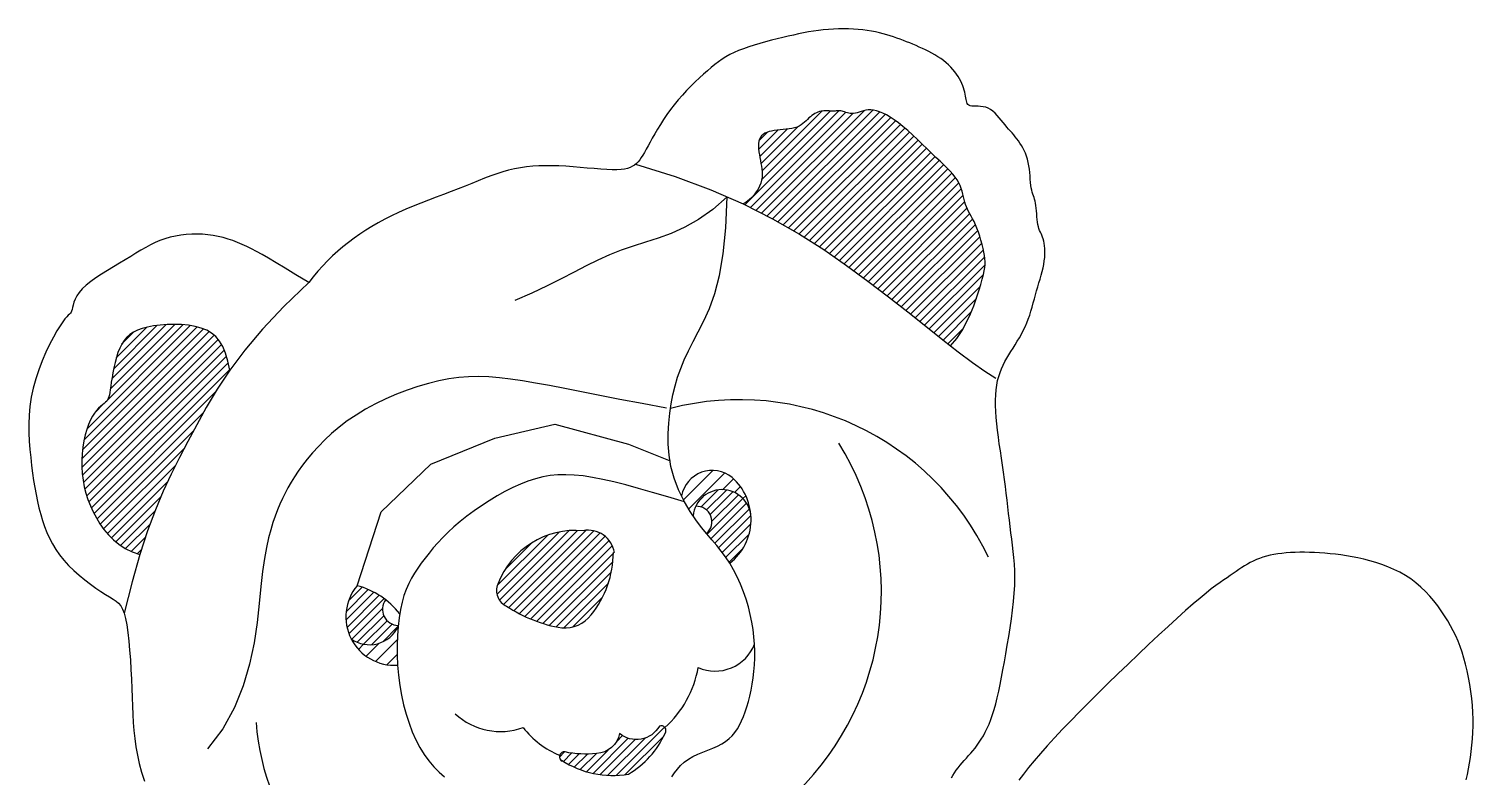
# Model space of a CAD drawing. Header units: inches. Extents: x 4.1 to 46.6, y 13.1 to 37.9.
# Drawn here: x 14.4705 to 14.7816, y 14.6375 to 14.7986 of the extents above; entities that cross this region are included whole.
import ezdxf

# ---------------------------------------------------------------- set-up
doc = ezdxf.new("R2010")
doc.units = ezdxf.units.IN
doc.header["$MEASUREMENT"] = 0
doc.layers.add('02', color=2, linetype='Continuous')
doc.layers.add('8', color=8, linetype='Continuous')
pattern_1 = [(44.99999999999999, (14.24861825843576, 14.34678654539042), (-0.0008983791654975086, 0.000898379165497509), [])]
pattern_2 = [(44.99999999999999, (14.24861825843576, 14.34678654539042), (-0.001572163539620641, 0.001572163539620641), [])]

msp = doc.modelspace()

# ---------------------------------------------------------------- hatches: boundary and pattern name
at = {"layer": '8'}
h = msp.add_hatch(dxfattribs=at)
h.set_pattern_fill('ANSI31', color=256, scale=0.010164, style=0)
h.set_pattern_definition(pattern_1)
h.paths.add_polyline_path([(14.64175823544386, 14.75097722301601), (14.64665857916, 14.74757985743512), (14.65126658956754, 14.74418358946153), (14.65565335219028, 14.74082796492897), (14.65981495477493, 14.7375679809384), (14.66372873638059, 14.73446249733846), (14.66737203560072, 14.73157037403601), (14.66904711354758, 14.73026042247242), (14.67036796341884, 14.7318588621902), (14.67151608182351, 14.73357022616714), (14.67250531706262, 14.73534593185926), (14.67334951697151, 14.73713739667895), (14.6740625296184, 14.73889603808223), (14.67465820353712, 14.74057327349604), (14.67515038656305, 14.74212052037641), (14.67555292676437, 14.74348919616481), (14.67587801911171, 14.74464539454951), (14.67613124525408, 14.74561391413321), (14.67631653374295, 14.74643422982357), (14.67643781266409, 14.74714581647007), (14.67649901056896, 14.74778814895129), (14.67650405577618, 14.7484007021458), (14.67645687683719, 14.74902295093219), (14.6763614018378, 14.74969437017447), (14.67622175188038, 14.75044423899547), (14.6760428182711, 14.75126105350958), (14.67582968486707, 14.75212311408999), (14.67558743505973, 14.75300872105166), (14.67532115293901, 14.7538961747969), (14.67503592212918, 14.75476377565522), (14.67473682648736, 14.75558982399983), (14.67442894963781, 14.75635262018935), (14.67411737567048, 14.75703654355769), (14.67380718820962, 14.75765028933987), (14.67350347087952, 14.75820863178982), (14.67321130753729, 14.75872634513238), (14.67293578204001, 14.75921820357783), (14.67268197801198, 14.75969898138013), (14.67245497954312, 14.76018345274955), (14.6722598702577, 14.76068639192548), (14.67209857566516, 14.7612191873823), (14.67196038904834, 14.76177968451978), (14.6718314460409, 14.76236234301635), (14.67169788111235, 14.76296162252132), (14.67154582966353, 14.76357198269855), (14.67136142709526, 14.76418788319737), (14.67113080834272, 14.76480378369618), (14.67084010857391, 14.76541414382976), (14.67047785063508, 14.76601619343731), (14.6700421090168, 14.76661824303031), (14.66953334612074, 14.76723137326647), (14.66895202341723, 14.76786666483261), (14.66829860377359, 14.768535198401), (14.66757354889299, 14.76924805462935), (14.66677732117708, 14.77001631420447), (14.66591038256186, 14.77085105779864), (14.66497581432807, 14.7717575948964), (14.66398717303994, 14.77271815026055), (14.6629606343736, 14.77370917746615), (14.66191237423803, 14.77470713011738), (14.66085856807652, 14.77568846176021), (14.65981539156522, 14.77662962599883), (14.65879902038026, 14.77750707639374), (14.65782563043061, 14.77829726654912), (14.65690816174495, 14.77898142087091), (14.65604661502178, 14.77955984716121), (14.65523775438081, 14.78003762403845), (14.65447834533873, 14.78041983016468), (14.6537651522481, 14.78071154417288), (14.65309494039278, 14.78091784468146), (14.65246447435814, 14.78104381035249), (14.65187051919523, 14.78109451980439), (14.65131007069024, 14.7810768215177), (14.65078104943271, 14.78100464326147), (14.65028160628165, 14.78089368266686), (14.64980989302742, 14.78075963733594), (14.64936406076188, 14.78061820489987), (14.64894226080972, 14.78048508296073), (14.64854264496128, 14.78037596914968), (14.6481633640756, 14.78030656106879), (14.64780264677714, 14.78028817022735), (14.64745902949247, 14.7803145637636), (14.64713112571511, 14.78037512270842), (14.64681754893857, 14.78045922807818), (14.64651691288921, 14.7805562608892), (14.64622783059488, 14.78065560215785), (14.64594891601476, 14.78074663294413), (14.64567878264236, 14.78081873424984), (14.64541604373838, 14.78086398031613), (14.64515931279632, 14.78088521826888), (14.64490720354254, 14.78088798842967), (14.64465832947056, 14.78087783114919), (14.64441130407388, 14.78086028674901), (14.64416474061321, 14.78084089557982), (14.6439172530477, 14.78082519797775), (14.64366745440523, 14.78081873424984), (14.64341403571191, 14.78082527491373), (14.64315599533032, 14.78084151116949), (14.64289240892279, 14.78086236438415), (14.64262235238451, 14.78088275589565), (14.64234490114498, 14.78089760707102), (14.64205913086656, 14.78090183927728), (14.64176411744441, 14.78089037385238), (14.64145893654089, 14.78085813217789), (14.64114327988821, 14.78080080511157), (14.64081930419664, 14.78071716144499), (14.64048978271197, 14.78060673948952), (14.64015748821433, 14.78046907755655), (14.63982519371669, 14.78030371394292), (14.63949567223202, 14.78011018697456), (14.63917169677327, 14.77988803493375), (14.6388560401206, 14.77963679614644), (14.63854954977754, 14.77935770176285), (14.63824537004578, 14.77905875453601), (14.63793472018327, 14.77874965001414), (14.63760881898227, 14.77844008380365), (14.63725888523507, 14.77813975148186), (14.6368761381996, 14.77785834864065), (14.63645179666813, 14.77760557087189), (14.6359770792001, 14.77739111373834), (14.63544667143609, 14.77722159488352), (14.63486912315014, 14.77709132007024), (14.63425645049895, 14.77699151709843), (14.63362066987204, 14.77691341378253), (14.6329737974261, 14.77684823792245), (14.63232784908499, 14.77678721734722), (14.63169484147105, 14.77672157982764), (14.6310867902753, 14.77664255320727), (14.63051440268057, 14.77654198084659), (14.62998314764585, 14.77641416852297), (14.62949718445773, 14.77625403758887), (14.62906067240286, 14.77605650941135), (14.6286777712335, 14.77581650532833), (14.62835264023627, 14.77552894670683), (14.62808943916346, 14.7751887548848), (14.62789232706885, 14.77479085121471), (14.62776330699447, 14.77433261945137), (14.62769575421001, 14.77382129276979), (14.62768088820624, 14.77326656680546), (14.62770992754261, 14.77267813712118), (14.62777409101139, 14.77206569932335), (14.62786459787051, 14.7714389489893), (14.62797266691226, 14.77080758174001), (14.6280895169289, 14.77018129313823), (14.62820613597754, 14.76956747030366), (14.62831258731197, 14.76896426648185), (14.62839870368364, 14.76836752638795), (14.62845431737836, 14.76777309476623), (14.6284692606819, 14.7671768163755), (14.62843336611289, 14.76657453594547), (14.62833646618995, 14.7659620982204), (14.62816839343171, 14.76533534795911), (14.62792164277519, 14.76469308224208), (14.62759936139221, 14.76404590765472), (14.62720735864016, 14.76340738316233), (14.62675144410926, 14.762791067672), (14.62623742738973, 14.76221052014902), (14.62567111807178, 14.76167929951501), (14.62505832597847, 14.76121096473529), (14.62440486046719, 14.76081907473148), (14.63072121077451, 14.75763251471384), (14.63647572420771, 14.75434000311819)])
h = msp.add_hatch(dxfattribs=at)
h.set_pattern_fill('ANSI31', color=256, scale=0.010164, style=0)
h.set_pattern_definition(pattern_1)
h.paths.add_polyline_path([(14.48739073010395, 14.71848374580899), (14.48702193917009, 14.71809432663307), (14.48671731682728, 14.71782691953289), (14.48636192413281, 14.71753460575295), (14.48596664033133, 14.71719972423037), (14.48554234490032, 14.71680461384407), (14.48509991731729, 14.71633161348749), (14.48465023659404, 14.7157630620541), (14.48420418244089, 14.71508129846646), (14.48377263410251, 14.71426866161804), (14.48336601750228, 14.71331375479807), (14.4829929457442, 14.71223023895167), (14.48266157814535, 14.71103803943427), (14.48238007448847, 14.70975708157224), (14.48215659385781, 14.70840729070645), (14.48199929626892, 14.70700859220691), (14.4819163410389, 14.7055809113854), (14.4819158874848, 14.70414417361193), (14.48200450888137, 14.7027153229474), (14.48218243177283, 14.70129937849291), (14.48244829619537, 14.69989837806955), (14.48280074241805, 14.69851435946933), (14.48323841024424, 14.69714936051335), (14.48375993994298, 14.69580541905183), (14.48436397155049, 14.6944845728913), (14.48504914510298, 14.69318885983833), (14.4858162771375, 14.69192283365286), (14.48667488996173, 14.69070111183558), (14.48763668215136, 14.68954082779695), (14.48871335181641, 14.6884591149474), (14.48991659823108, 14.68747310674101), (14.49125811927254, 14.68659993657369), (14.49274961398217, 14.68585673788496), (14.49440278093564, 14.68526064408528), (14.49607735573548, 14.69037485840548), (14.4977618519147, 14.69487738803312), (14.4994653307763, 14.69891263830235), (14.50119685339044, 14.7026250145764), (14.50296548082727, 14.70615892218942), (14.50478027415696, 14.70965876647555), (14.50666741984199, 14.71324972408641), (14.50872160637985, 14.71698005682723), (14.51105464766036, 14.72087879777704), (14.5137783573405, 14.72497498007309), (14.51335613759468, 14.72696377381093), (14.5128570315824, 14.72865930090942), (14.51227052374045, 14.73008689524889), (14.51158609757434, 14.73127189078244), (14.51079323752086, 14.7322396213904), (14.50988142755116, 14.73301542098219), (14.50884015163641, 14.73362462349636), (14.5076588935149, 14.73409256282779), (14.50633527458879, 14.73444163366097), (14.50489946202609, 14.73468247363511), (14.50338976042579, 14.73482278120813), (14.5018444743869, 14.73487025480884), (14.50030190827559, 14.73483259286607), (14.49880036645803, 14.73471749380863), (14.49737815330039, 14.73453265606534), (14.49607357340167, 14.73428577806502), (14.49491635620828, 14.7339821430551), (14.49390193078901, 14.73361737349936), (14.49301715106006, 14.73318467665107), (14.49224887140329, 14.73267725979261), (14.49158394550207, 14.73208833017728), (14.49100922797109, 14.73141109508746), (14.49051157226089, 14.73063876180553), (14.49007783298615, 14.72976453757022), (14.4896964508039, 14.72878796955505), (14.48936221217039, 14.7277339644252), (14.48907149121399, 14.72663376872245), (14.48882066113177, 14.72551862901767), (14.48860609558645, 14.72441979185263), (14.48842416824075, 14.72336850379819), (14.48827125252458, 14.72239601138157), (14.48814372210066, 14.72153356117363), (14.48803681721213, 14.72080409749927), (14.48794124512236, 14.72019735578673), (14.48784657967511, 14.71969476926191), (14.48768986812095, 14.71906753472743)])
h = msp.add_hatch(dxfattribs=at)
h.set_pattern_fill('ANSI31', color=256, scale=0.017787, style=0)
h.set_pattern_definition(pattern_2)
h.paths.add_polyline_path([(14.61107534337091, 14.69794361373809), (14.61171318501468, 14.69666114765736), (14.61298543125625, 14.69454512729593), (14.61360019076849, 14.69363322038138, -0.8936376076474748), (14.62603967035423, 14.69375829324875, 0.1959474522469344), (14.62198203759502, 14.70190467073283, 0.5627393914861094)])
h = msp.add_hatch(dxfattribs=at)
h.set_pattern_fill('ANSI31', color=256, scale=0.010164, style=0)
h.set_pattern_definition(pattern_1)
h.paths.add_polyline_path([(14.61647777379724, 14.68980026177181), (14.61653951512884, 14.68972389646391), (14.61763141564327, 14.68843708873195), (14.61867429808947, 14.68721607850333), (14.61966658923077, 14.68600426351353), (14.62060671676184, 14.68474504151257), (14.62149281012128, 14.68339383019068, 0.2492481817465501), (14.62603967035423, 14.69375829324875, 0.7513221900297209), (14.6141689159372, 14.69567191790432, -0.7142857502801714)])
h = msp.add_hatch(dxfattribs=at)
h.set_pattern_fill('ANSI31', color=256, scale=0.010164, style=0)
h.set_pattern_definition(pattern_1)
edge = h.paths.add_edge_path()
edge.add_arc((14.59100378460519, 14.68481752180967), 0.005698686984784664, 9.24701487153878, 101.2215039935199)
edge.add_arc((14.58825809746978, 14.67263310532238), 0.01784935496864145, 84.73883535463148, 159.4214849998346)
edge.add_arc((14.57483200755544, 14.67746134581441), 0.003588405221251915, 156.2426389748329, 246.7997591841182)
edge.add_arc((14.59042164835196, 14.69970342385577), 0.03068254376767014, 236.3465857806871, 260.4388091172666)
edge.add_arc((14.58577515776304, 14.6768920641853), 0.007458547580098225, 266.5417705655215, 321.7060562935737)
edge.add_arc((14.57466995158134, 14.68587473968862), 0.02174155728886921, 321.2629842467055, 359.6271288171271)
h = msp.add_hatch(dxfattribs=at)
h.set_pattern_fill('ANSI31', color=256, scale=0.010164, style=0)
h.set_pattern_definition(pattern_1)
h.paths.add_polyline_path([(14.5399263401446, 14.66711625806514, 0.4740651728653431), (14.55002826037119, 14.66978337048662), (14.5500492141978, 14.66996393587491, -0.5957954414158416), (14.5473558793706, 14.67553592440257, 0.1000893543782242), (14.54121994789924, 14.67855369777411, 0.3000361602953768)])
h = msp.add_hatch(dxfattribs=at)
h.set_pattern_fill('ANSI31', color=256, scale=0.017787, style=0)
h.set_pattern_definition(pattern_2)
h.paths.add_polyline_path([(14.5399263401446, 14.66711625806514, 0.3000361602952227), (14.5499297439051, 14.66142237009356), (14.54983178646538, 14.66359062717405), (14.54981779241237, 14.66572365527557), (14.54988440339687, 14.66779629087708), (14.55002826037119, 14.66978337048662, -0.4740651728651628)])
h = msp.add_hatch(dxfattribs=at)
h.set_pattern_fill('ANSI31', color=256, scale=0.010164, style=0)
h.set_pattern_definition(pattern_1)
edge = h.paths.add_edge_path()
edge.add_arc((14.59625256134123, 14.65782098060325), 0.02015341173852547, 236.8980514540509, 279.7000404072322)
edge.add_arc((14.58997259418041, 14.65461919572985), 0.01926888208133864, 300.1414781727996, 335.8264359978135)
edge.add_arc((14.60671169108414, 14.64734264680229), 0.001040602591725351, 323.8331687115771, 471.9731186359935)
edge.add_arc((14.60137350168819, 14.6510375605769), 0.005651834553484578, 229.6770924402544, 331.11772694033164, ccw=False)
edge.add_arc((14.59266238572789, 14.64753412290188), 0.005117645142122642, 271.4625668046127, 350.9433238127491, ccw=False)
edge.add_arc((14.59033055841203, 14.66276140854498), 0.02049175510336207, 257.8184574613429, 276.9017872068004, ccw=False)
edge.add_arc((14.58582503524261, 14.64171409367114), 0.001033033804465217, 79.87747229544884, 247.0245570704841)

# ---------------------------------------------------------------- linework, layer by layer
at = {"layer": '02'}
for points in [[(14.66927270013142, 14.63712093110829), (14.66956001291285, 14.63768669854202), (14.66989380008775, 14.63824382829356), (14.67026649605717, 14.63879232036291), (14.670670535455, 14.63933217476464), (14.67109835244949, 14.63986339148417), (14.6715423814417, 14.64038597053608), (14.67199595788728, 14.64090099161425), (14.67245601913194, 14.64141385326096), (14.672920403576, 14.64193103374149), (14.67338694985258, 14.64245901129201), (14.67385349612917, 14.64300426417779), (14.67431788080606, 14.64357327063502), (14.67477794228355, 14.64417250892896), (14.67523151896197, 14.64480845731035), (14.67567662945251, 14.64548741405182), (14.6761120125116, 14.64621495768828), (14.6765365875722, 14.646996486762), (14.67694927383448, 14.6478373998007), (14.67734899049859, 14.64874309537575), (14.67773465653184, 14.64971897201488), (14.67810519160005, 14.65077042828947), (14.67845951467055, 14.65190286272722), (14.67879726532149, 14.65312041421297), (14.67912096580724, 14.65442218301635), (14.67943385806169, 14.65580600967681), (14.67973918471719, 14.65726973482109), (14.68004018817331, 14.65881119900317), (14.68034011082958, 14.6604282427916), (14.68064219508554, 14.66211870679857), (14.68094968310791, 14.66388043157807), (14.6812636561622, 14.66570801860238), (14.68157654818381, 14.66758311282777), (14.68187863220695, 14.66948412002697), (14.68216018103297, 14.67138944607453), (14.68241146723042, 14.67327749675772), (14.68262276383351, 14.67512667790746), (14.68278434364359, 14.67691539535466), (14.68288647922921, 14.67862205488658), (14.68292268602411, 14.68023136066498), (14.68289944859455, 14.68175321000038), (14.68282649437199, 14.68320379854871), (14.68271355055506, 14.68459932192221), (14.68257034434239, 14.68595597579136), (14.68240660293262, 14.68728995576842), (14.68223205352436, 14.68861745749476), (14.68205642331625, 14.68995467662629), (14.68188727790724, 14.69131492956243), (14.68172353673029, 14.69270001580756), (14.68156195692021, 14.69410885565324), (14.68139929631027, 14.69554036939101), (14.68123231273378, 14.69699347728332), (14.68105776332553, 14.6984670996217), (14.68087240591879, 14.69996015671225), (14.6806729978812, 14.70147156880288), (14.68045791824582, 14.70299899655678), (14.68023203061196, 14.70453506193465), (14.68000181977871, 14.70607112731253), (14.67977377031232, 14.70759855500822), (14.67955436747755, 14.70910870739775), (14.67935009560782, 14.71059294678438), (14.67916743996787, 14.71204263552957), (14.67901288512397, 14.71344913598026), (14.67889219549718, 14.71480507012624), (14.67880825329806, 14.71610809858706), (14.67876321966062, 14.71735714165428), (14.67875925665024, 14.71855111959033), (14.6787985258666, 14.71968895268677), (14.67888318867656, 14.72076956120603), (14.67901540667984, 14.72179186542511), (14.67919734170894, 14.722754785621), (14.67942989435281, 14.7236588616552), (14.67970892139013, 14.72451111163994), (14.68002901882167, 14.72532017324287), (14.68038478264819, 14.72609468414615), (14.68077080910328, 14.72684328206109), (14.68118169372204, 14.72757460464075), (14.68161203273806, 14.72829728959644), (14.68205642238493, 14.72901997459579), (14.68250945819776, 14.72975003766354), (14.68296573641013, 14.73048981815103), (14.6834198530228, 14.73124039576672), (14.68386640380371, 14.73200285018996), (14.68429998521927, 14.73277826114375), (14.68471519303742, 14.73356770830745), (14.68510662302609, 14.7343722713604), (14.68546887141886, 14.73519303004017), (14.68579833586003, 14.73603034421561), (14.68609861847247, 14.73688169457185), (14.68637512348826, 14.73774384196898), (14.68663325490664, 14.73861354731074), (14.68687841672684, 14.73948757147176), (14.68711601318094, 14.74036267531213), (14.68735144780251, 14.74123561972104), (14.68759012505646, 14.74210316557313), (14.68783546732041, 14.74296225370657), (14.68808297095123, 14.74381054474091), (14.68832615161548, 14.74464587928836), (14.68855852428126, 14.74546609791745), (14.68877360391664, 14.74626904119672), (14.68896490595537, 14.74705254975291), (14.68912594559836, 14.74781446416913), (14.6892502378137, 14.74855262499935), (14.68933295183118, 14.74926477468856), (14.68937587276335, 14.74994826304195), (14.68938243928599, 14.7506003416975), (14.68935609054054, 14.75121826226408), (14.68930026520277, 14.75179927639423), (14.68921840264696, 14.75234063572592), (14.68911394131604, 14.75283959188258), (14.68899032058428, 14.75329339651674), (14.68885124082911, 14.75370208231201), (14.68870145156282, 14.75407680629454), (14.6885459635337, 14.75443150655068), (14.68838978795569, 14.75478012115221), (14.68823793534423, 14.75513658818548), (14.68809541691328, 14.75551484573683), (14.68796724387678, 14.75592883189259), (14.68785842675018, 14.75639248473911), (14.68777217556956, 14.75691472004567), (14.68770449449542, 14.75748436448797), (14.68764958651039, 14.75808522238097), (14.68760165482993, 14.75870109808332), (14.68755490197103, 14.75931579595366), (14.68750353138196, 14.75991312033605), (14.68744174557972, 14.7604768755746), (14.68736374777976, 14.76099086601338), (14.68726562456462, 14.76144457266949), (14.6871509941225, 14.76185018316486), (14.68702535963851, 14.76222556177985), (14.68689422266792, 14.76258857278029), (14.68676308569732, 14.76295708046112), (14.6866374509805, 14.76334894910272), (14.68652282077122, 14.76378204298547), (14.68642469732325, 14.7642742263752), (14.68634640475969, 14.76483809590448), (14.68628255584511, 14.76546517748378), (14.68622558451491, 14.76614172936118), (14.686167925403, 14.7668540098139), (14.68610201291042, 14.76758827707548), (14.68602028143826, 14.76833078939402), (14.68591516538757, 14.76906780504672), (14.68577909892659, 14.76978558228169), (14.6856064654817, 14.77047278413832), (14.68539944271791, 14.77112769290855), (14.68516215755838, 14.77175099567561), (14.68489873669344, 14.77234337952271), (14.68461330681342, 14.77290553151855), (14.68430999460864, 14.7734381387609), (14.68399292676943, 14.77394188831844), (14.68366622998613, 14.77441746727439), (14.68333322838183, 14.77486670786042), (14.68299403674203, 14.77529602290182), (14.68264796751785, 14.77571297034322), (14.68229433246191, 14.77612510818748), (14.68193244402531, 14.7765399943792), (14.68156161442633, 14.77696518687756), (14.68118115565042, 14.77740824367087), (14.68079038038152, 14.77787672273283), (14.68038848558675, 14.77837428849765), (14.67997421072099, 14.77888903147417), (14.6795461802208, 14.77940514864625), (14.67910301852274, 14.7799068369832), (14.67864334983054, 14.78037829348344), (14.67816579904641, 14.78080371513082), (14.67766899014126, 14.7811672988801), (14.67715154801729, 14.78145324175879), (14.67661438932876, 14.78165146643463), (14.67606760169613, 14.78177479858735), (14.67552356542322, 14.78184178956602), (14.67499466011535, 14.78187099073424), (14.67449326630916, 14.78188095347017), (14.67403176407564, 14.78189022913742), (14.67362253325294, 14.78191736909961), (14.67327795391205, 14.78198092473489), (14.67300639421913, 14.78209566842), (14.67280017402257, 14.78226125661334), (14.67264760103311, 14.78247356677187), (14.67253698249581, 14.78272847636712), (14.67245662658709, 14.78302186285604), (14.67239484078485, 14.78334960371015), (14.67233993303265, 14.78370757640099), (14.67228021057556, 14.78409165838551), (14.67220547170612, 14.78449807067685), (14.67211147494848, 14.78492440846916), (14.67199546917576, 14.78536861051274), (14.67185470302823, 14.78582861554336), (14.67168642561185, 14.78630236231132), (14.67148788579973, 14.78678778953784), (14.67125633223216, 14.78728283600234), (14.67098901401508, 14.78778544042601), (14.67068375278498, 14.78829331251203), (14.67034066356021, 14.78880324586229), (14.66996043412249, 14.78931180504609), (14.6695437520207, 14.78981555461818), (14.6690913052694, 14.79031105911875), (14.66860378165032, 14.79079488313167), (14.66808186871233, 14.79126359121168), (14.66752625470284, 14.79171374791352), (14.6669383147196, 14.79214271941331), (14.66632217591862, 14.79255107827069), (14.66568265253912, 14.79294019865214), (14.66502455905314, 14.7933114547532), (14.66435270993273, 14.79366622075489), (14.66367191941711, 14.79400587080912), (14.662987002444, 14.7943317790969), (14.66230277325261, 14.79464531981379), (14.66162278553705, 14.79494775260267), (14.66094554871555, 14.79523987908491), (14.66026831189404, 14.79552238634372), (14.65958832394566, 14.79579596149145), (14.65890283351067, 14.79606129159678), (14.65820908992785, 14.79631906377202), (14.65750434160466, 14.79656996511497), (14.65678583764705, 14.79681468270886), (14.65605071214262, 14.7970533310627), (14.65529564096826, 14.79728373441779), (14.65451718521538, 14.79750314441211), (14.65371190597537, 14.79770881266908), (14.65287636410679, 14.79789799084122), (14.65200712116669, 14.79806793058109), (14.65110073778081, 14.79821588351209), (14.65015377527337, 14.79833910128676), (14.64916462897557, 14.79843529360827), (14.64813903024654, 14.79850400239687), (14.64708454468521, 14.79854522768168), (14.64600873789053, 14.79855896943358), (14.64491917546141, 14.79854522768168), (14.64382342276397, 14.79850400239687), (14.64272904586281, 14.79843529360827), (14.64164360965836, 14.79833910128676), (14.64057215842652, 14.79821565449405), (14.63950964835706, 14.79806609834944), (14.63844851361821, 14.79789180706306), (14.63738118884388, 14.79769415480135), (14.63630010866794, 14.79747451574534), (14.63519770679298, 14.79723426409058), (14.63406641831855, 14.79697477400353), (14.6328986774129, 14.79669741969431), (14.63169093061472, 14.79640334628224), (14.6304556725477, 14.79609278279989), (14.62920940997313, 14.79576572926183), (14.62796864965233, 14.79542218563896), (14.62674989857945, 14.79506215193127), (14.62556966328296, 14.79468562813875), (14.62444445075701, 14.79429261423232), (14.62339076753008, 14.79388311024107), (14.62241961810972, 14.79345620000553), (14.6215199982212, 14.79300730297567), (14.62067540110323, 14.79253092244202), (14.61986931952882, 14.79202156169507), (14.61908524720232, 14.79147372405444), (14.6183066771296, 14.7908819128252), (14.61751710254933, 14.7902406312833), (14.61670001646738, 14.7895443827629), (14.61584349772195, 14.78878938827714), (14.61495396522108, 14.7879787397151), (14.61404242393795, 14.78711724670305), (14.61311987791444, 14.78620971883814), (14.61219733189094, 14.78526096576119), (14.61128579037498, 14.78427579706934), (14.61039625810693, 14.78325902238888), (14.60953973912868, 14.7822154513315), (14.60872551895912, 14.78115115316635), (14.60795600460145, 14.78007723579234), (14.60723188407022, 14.77900606680945), (14.60655384491432, 14.77795001373036), (14.60592257468264, 14.77692144415508), (14.60533876185539, 14.77593272563994), (14.60480309351581, 14.77499622572671), (14.60431625791128, 14.77412431200085), (14.60387722313638, 14.77332660368578), (14.60347807970132, 14.77260172658592), (14.603109198662, 14.77194555818736), (14.60276095130715, 14.77135397597616), (14.60242370822701, 14.77082285742384), (14.60208784071031, 14.77034808001648), (14.60174371981296, 14.76992552121104), (14.60138171659085, 14.7695510585227), (14.60099117019448, 14.76922137100067), (14.60055729354966, 14.76893634415049), (14.6000642676768, 14.76869666506994), (14.59949627336348, 14.76850302084225), (14.59883749186295, 14.76835609857975), (14.59807210396278, 14.76825658535111), (14.59718429068337, 14.76820516828323), (14.59615823327798, 14.76820253444479), (14.59498510490405, 14.76824742419288), (14.59368404912996, 14.76833079086376), (14.59228120142828, 14.76844164105299), (14.59080269773725, 14.76856898135614), (14.58927467352945, 14.76870181836879), (14.58772326497595, 14.76882915867194), (14.58617460731651, 14.76894000886117), (14.58465483672219, 14.76902337553205), (14.58318458617899, 14.7690696394466), (14.58176248058911, 14.76907467810546), (14.58038164190251, 14.76903574314659), (14.5790351925348, 14.76895008622254), (14.57771625420312, 14.76881495898582), (14.57641794932309, 14.76862761310352), (14.57513340031031, 14.76838530022818), (14.57385572911474, 14.76808527199777), (14.57257794313367, 14.76772638329297), (14.57129259155366, 14.76731390177614), (14.56999210877578, 14.76685469830867), (14.5686689292011, 14.76635564378106), (14.56731548699784, 14.76582360905471), (14.56592421679991, 14.76526546500557), (14.56448755300838, 14.7646880825096), (14.56299792979146, 14.76409833242818), (14.56145144979703, 14.76350159696179), (14.55985888819444, 14.76289730353622), (14.5582346888655, 14.76228339088724), (14.55659329476069, 14.76165779776514), (14.55494914952899, 14.76101846292025), (14.55331669658656, 14.76036332507377), (14.55171037958237, 14.75969032297602), (14.55014464169975, 14.75899739539185), (14.54863106090809, 14.75828259553694), (14.54716975152726, 14.75754443476493), (14.54575796243037, 14.75678153886568), (14.54439294272336, 14.75599253368731), (14.54307194081369, 14.75517604503424), (14.54179220604013, 14.75433069874001), (14.54055098704296, 14.75345512063817), (14.53934553269531, 14.75254793653315), (14.53817339804257, 14.75160762975159), (14.53703336398351, 14.75063211360706), (14.53592451805483, 14.7496191588771), (14.53484594709474, 14.74856653636838), (14.53379673817429, 14.74747201688755), (14.53277597883019, 14.74633337119761), (14.53178275636631, 14.74514837011978), (14.53081615738805, 14.74391478443161)], [(14.66904711354758, 14.73026042247242), (14.67036796341884, 14.7318588621902), (14.67151608182351, 14.73357022616714), (14.67250531706262, 14.73534593185926), (14.67334951697151, 14.73713739667895), (14.6740625296184, 14.73889603808223), (14.67465820353712, 14.74057327349604), (14.67515038656305, 14.74212052037641), (14.67555292676437, 14.74348919616481), (14.67587801911171, 14.74464539454951), (14.67613124525408, 14.74561391413321), (14.67631653374295, 14.74643422982357), (14.67643781266409, 14.74714581647007), (14.67649901056896, 14.74778814895129), (14.67650405577618, 14.7484007021458), (14.67645687683719, 14.74902295093219), (14.6763614018378, 14.74969437017447), (14.67622175188038, 14.75044423899547), (14.6760428182711, 14.75126105350958), (14.67582968486707, 14.75212311408999), (14.67558743505973, 14.75300872105166), (14.67532115293901, 14.7538961747969), (14.67503592212918, 14.75476377565522), (14.67473682648736, 14.75558982399983), (14.67442894963781, 14.75635262018935), (14.67411737567048, 14.75703654355769), (14.67380718820962, 14.75765028933987), (14.67350347087952, 14.75820863178982), (14.67321130753729, 14.75872634513238), (14.67293578204001, 14.75921820357783), (14.67268197801198, 14.75969898138013), (14.67245497954312, 14.76018345274955), (14.6722598702577, 14.76068639192548), (14.67209857566516, 14.7612191873823), (14.67196038904834, 14.76177968451978), (14.6718314460409, 14.76236234301635), (14.67169788111235, 14.76296162252132), (14.67154582966353, 14.76357198269855), (14.67136142709526, 14.76418788319737), (14.67113080834272, 14.76480378369618), (14.67084010857391, 14.76541414382976), (14.67047785063508, 14.76601619343731), (14.6700421090168, 14.76661824303031), (14.66953334612074, 14.76723137326647), (14.66895202341723, 14.76786666483261), (14.66829860377359, 14.768535198401), (14.66757354889299, 14.76924805462935), (14.66677732117708, 14.77001631420447), (14.66591038256186, 14.77085105779864), (14.66497581432807, 14.7717575948964), (14.66398717303994, 14.77271815026055), (14.6629606343736, 14.77370917746615), (14.66191237423803, 14.77470713011738), (14.66085856807652, 14.77568846176021), (14.65981539156522, 14.77662962599883), (14.65879902038026, 14.77750707639374), (14.65782563043061, 14.77829726654912), (14.65690816174495, 14.77898142087091), (14.65604661502178, 14.77955984716121), (14.65523775438081, 14.78003762403845), (14.65447834533873, 14.78041983016468), (14.6537651522481, 14.78071154417288), (14.65309494039278, 14.78091784468146), (14.65246447435814, 14.78104381035249), (14.65187051919523, 14.78109451980439), (14.65131007069024, 14.7810768215177), (14.65078104943271, 14.78100464326147), (14.65028160628165, 14.78089368266686), (14.64980989302742, 14.78075963733594), (14.64936406076188, 14.78061820489987), (14.64894226080972, 14.78048508296073), (14.64854264496128, 14.78037596914968), (14.6481633640756, 14.78030656106879), (14.64780264677714, 14.78028817022735), (14.64745902949247, 14.7803145637636), (14.64713112571511, 14.78037512270842), (14.64681754893857, 14.78045922807818), (14.64651691288921, 14.7805562608892), (14.64622783059488, 14.78065560215785), (14.64594891601476, 14.78074663294413), (14.64567878264236, 14.78081873424984), (14.64541604373838, 14.78086398031613), (14.64515931279632, 14.78088521826888), (14.64490720354254, 14.78088798842967), (14.64465832947056, 14.78087783114919), (14.64441130407388, 14.78086028674901), (14.64416474061321, 14.78084089557982), (14.6439172530477, 14.78082519797775), (14.64366745440523, 14.78081873424984), (14.64341403571191, 14.78082527491373), (14.64315599533032, 14.78084151116949), (14.64289240892279, 14.78086236438415), (14.64262235238451, 14.78088275589565), (14.64234490114498, 14.78089760707102), (14.64205913086656, 14.78090183927728), (14.64176411744441, 14.78089037385238), (14.64145893654089, 14.78085813217789), (14.64114327988821, 14.78080080511157), (14.64081930419664, 14.78071716144499), (14.64048978271197, 14.78060673948952), (14.64015748821433, 14.78046907755655), (14.63982519371669, 14.78030371394292), (14.63949567223202, 14.78011018697456), (14.63917169677327, 14.77988803493375), (14.6388560401206, 14.77963679614644), (14.63854954977754, 14.77935770176285), (14.63824537004578, 14.77905875453601), (14.63793472018327, 14.77874965001414), (14.63760881898227, 14.77844008380365), (14.63725888523507, 14.77813975148186), (14.6368761381996, 14.77785834864065), (14.63645179666813, 14.77760557087189), (14.6359770792001, 14.77739111373834), (14.63544667143609, 14.77722159488352), (14.63486912315014, 14.77709132007024), (14.63425645049895, 14.77699151709843), (14.63362066987204, 14.77691341378253), (14.6329737974261, 14.77684823792245), (14.63232784908499, 14.77678721734722), (14.63169484147105, 14.77672157982764), (14.6310867902753, 14.77664255320727), (14.63051440268057, 14.77654198084659), (14.62998314764585, 14.77641416852297), (14.62949718445773, 14.77625403758887), (14.62906067240286, 14.77605650941135), (14.6286777712335, 14.77581650532833), (14.62835264023627, 14.77552894670683), (14.62808943916346, 14.7751887548848), (14.62789232706885, 14.77479085121471), (14.62776330699447, 14.77433261945137), (14.62769575421001, 14.77382129276979), (14.62768088820624, 14.77326656680546), (14.62770992754261, 14.77267813712118), (14.62777409101139, 14.77206569932335), (14.62786459787051, 14.7714389489893), (14.62797266691226, 14.77080758174001), (14.6280895169289, 14.77018129313823), (14.62820613597754, 14.76956747030366), (14.62831258731197, 14.76896426648185), (14.62839870368364, 14.76836752638795), (14.62845431737836, 14.76777309476623), (14.6284692606819, 14.7671768163755), (14.62843336611289, 14.76657453594547), (14.62833646618995, 14.7659620982204), (14.62816839343171, 14.76533534795911), (14.62792164277519, 14.76469308224208), (14.62759936139221, 14.76404590765472), (14.62720735864016, 14.76340738316233), (14.62675144410926, 14.762791067672), (14.62623742738973, 14.76221052014902), (14.62567111807178, 14.76167929951501), (14.62505832597847, 14.76121096473529), (14.62440486046719, 14.76081907473148)], [(14.60118644339266, 14.76938621474713), (14.6097273112205, 14.76673160780505), (14.61743683884154, 14.76386400011419), (14.62440486046719, 14.76081907473148), (14.63072121077451, 14.75763251471384), (14.63647572420771, 14.75434000311819), (14.64175823544386, 14.75097722301601), (14.64665857916, 14.74757985743512), (14.65126658956754, 14.74418358946153), (14.65565335219028, 14.74082796492897), (14.65981495477493, 14.7375679809384), (14.66372873638059, 14.73446249733846), (14.66737203560072, 14.73157037403601), (14.6707221912616, 14.72895047089427), (14.67375654195669, 14.72666164780552), (14.67645242651227, 14.72476276463297), (14.67878718375462, 14.72331268125439)], [(14.62092084953795, 14.76234153741555), (14.61781967644814, 14.75961525411279), (14.61477986331332, 14.75746680750038), (14.61180559852394, 14.7557920807349), (14.60890107093613, 14.7544869569729), (14.60607046917315, 14.75344731938552), (14.60331798162545, 14.75256905112932), (14.60064779714915, 14.75174803534631), (14.59806410413469, 14.75088015520763), (14.59555968785892, 14.74988137273343), (14.59308171974729, 14.74874796536918), (14.59056596811163, 14.74749628942394), (14.58794820103097, 14.74614270119222), (14.58516418635148, 14.74470355699762), (14.582149692385, 14.74319521313467), (14.57884048744339, 14.74163402592697), (14.57517233913998, 14.74003635165449)], [(14.61171318501468, 14.69666114765736), (14.61043750172715, 14.69922607983338), (14.60948759624037, 14.70176039632227), (14.60882652461763, 14.70425361232359), (14.60841734315503, 14.70669524306598), (14.60822310768302, 14.70907480373447), (14.60820687473054, 14.71138180954316), (14.60833170012805, 14.71360577570616), (14.60856064017165, 14.71573621742303), (14.60886430744316, 14.71776852141651), (14.60924354176271, 14.71972156029827), (14.60970673923615, 14.72162007824685), (14.6102622966678, 14.72348881935344), (14.61091860993068, 14.72535252778201), (14.61168407536346, 14.72723594766743), (14.61256708953763, 14.72916382313), (14.61357604879188, 14.73116089831914), (14.61470710606548, 14.73327094773871), (14.61590744279559, 14.73561386738314), (14.61711199655431, 14.73832858365953), (14.61825570537943, 14.74155402291675), (14.61927350707586, 14.74542911154734), (14.62010033968139, 14.75009277592929), (14.62067114123377, 14.75568394242604), (14.62092084953795, 14.76234153741555)], [(14.53081615738805, 14.74391478443161), (14.52803468428786, 14.74558309613079), (14.525699639034, 14.74698295603324), (14.52374679599191, 14.74814821583735), (14.5221119292942, 14.74911272722696), (14.5207308133063, 14.74991034185681), (14.51953922216083, 14.75057491143983), (14.51847293022323, 14.75114028764532), (14.51746771185893, 14.7516403221571), (14.51646945443238, 14.75210269989205), (14.51546449846822, 14.75253043862634), (14.51444929795574, 14.75292038936917), (14.5134203066514, 14.75326940314429), (14.51237397831167, 14.75357433094635), (14.51130676669302, 14.75383202378456), (14.51021512555192, 14.7540393326681), (14.50909550887766, 14.75419310862074), (14.50794653761434, 14.75429059625188), (14.50677550099093, 14.7543306147027), (14.50559185588966, 14.75431237672914), (14.50440505849431, 14.75423509507258), (14.5032245654543, 14.75409798251806), (14.50205983341905, 14.75390025177788), (14.50092031880516, 14.75364111563707), (14.49981547849487, 14.75331978682246), (14.49875069716248, 14.75293626536316), (14.49771507367726, 14.75249370024997), (14.49669363493334, 14.75199602768865), (14.49567140805769, 14.75144718394316), (14.49463342017728, 14.75085110523381), (14.49356469865191, 14.75021172782457), (14.49245027037571, 14.74953298792119), (14.49127516247566, 14.74881882177309), (14.49003241378117, 14.74807355925899), (14.4887471103971, 14.74730310473118), (14.48745235036361, 14.74651375621491), (14.48618123195368, 14.74571181169179), (14.48496685250896, 14.74490356917252), (14.48384231053527, 14.74409532666781), (14.48284070360708, 14.74329338215924), (14.48199512999739, 14.74250403367208), (14.48132870536531, 14.74173423524647), (14.48082461840707, 14.74099356505488), (14.48045607543784, 14.74029225734288), (14.48019628300565, 14.73964054634147), (14.48001844719286, 14.73904866628166), (14.47989577454749, 14.73852685142359), (14.47980147161755, 14.7380853359546), (14.47970874495107, 14.7377343541348), (14.47959355874221, 14.73747469320827), (14.47944291056368, 14.73726935247126), (14.47924655563432, 14.73707188421853), (14.47899424963865, 14.73683584075937), (14.47867574756268, 14.73651477440311), (14.47828080509092, 14.73606223742994), (14.47779917767505, 14.73543178217827), (14.47722062053393, 14.73457696094286), (14.47654185005698, 14.73346510286959), (14.47578742731596, 14.73211864458156), (14.47498887408759, 14.73057379950936), (14.4741777119157, 14.72886678112721), (14.47338546304266, 14.7270338028948), (14.47264364901233, 14.72511107824269), (14.47198379183422, 14.72313482064513), (14.47143741328503, 14.72114124354724), (14.47102815475549, 14.71916118088578), (14.47074813562679, 14.71720394843308), (14.47058159535985, 14.71527348243857), (14.47051277271706, 14.71337371915164), (14.4705259069265, 14.71150859483626), (14.4706052369834, 14.70968204572731), (14.47073500211584, 14.70789800808874), (14.47089944131906, 14.70616041816996), (14.47108568301658, 14.70447229374716), (14.47129241404357, 14.7028329787909), (14.47152121043067, 14.70124089878394), (14.47177364820848, 14.69969447922361), (14.47205130340765, 14.69819214562179), (14.4723557520588, 14.6967323234467), (14.47268857019256, 14.69531343821021), (14.47305133407238, 14.6939339153951), (14.47344719575952, 14.69259204928406), (14.4738856119034, 14.69128560937409), (14.47437761495124, 14.6900122339039), (14.47493423781592, 14.6887695611413), (14.47556651317748, 14.68755522933956), (14.47628547325033, 14.68636687676647), (14.47710215141299, 14.68520214168987), (14.47802757987986, 14.68405866236302), (14.47906569907676, 14.68293657000052), (14.48019207948121, 14.68184596763334), (14.48137519908371, 14.68079945123921), (14.48258353657323, 14.67980961678134), (14.48378556947458, 14.67888906026659), (14.48494977624389, 14.67805037764359), (14.48604463510449, 14.67730616490465), (14.48703862381402, 14.67666901802753), (14.48790757618147, 14.67614090512965), (14.48865674533184, 14.67568128287261), (14.48929874020862, 14.67523898010134), (14.48984616975534, 14.67476282561714), (14.49031164244983, 14.67420164820672), (14.49070776676993, 14.67350427672958), (14.49104715189199, 14.67261953997243), (14.49134240652668, 14.67149626676568), (14.49160430025543, 14.67010008055243), (14.49183624847095, 14.6684637833869), (14.49203982673819, 14.66663697193602), (14.49221661155346, 14.66466924291038), (14.49236817894737, 14.66261019299148), (14.49249610471773, 14.66050941886082), (14.49260196536082, 14.65841651719987), (14.49268733690727, 14.65638108470469), (14.49275586595061, 14.65444090706754), (14.49281948273304, 14.65258652603828), (14.49289218736115, 14.65079667239209), (14.49298798087287, 14.64905007688961), (14.49312086360763, 14.64732547030602), (14.49330483590487, 14.64560158338739), (14.4935538988025, 14.64385714690892), (14.49388205263998, 14.64207089164578), (14.49430013498525, 14.64022768843737), (14.49480633301894, 14.63833696851092), (14.4953956704517, 14.63641430315787)], [(14.53081615738805, 14.74391478443161), (14.52541163544404, 14.73873850585827), (14.52084503745894, 14.73387580102011), (14.51700454931009, 14.72929763677988), (14.5137783573405, 14.72497498007309), (14.51105464766036, 14.72087879777704), (14.50872160637985, 14.71698005682723), (14.50666741984199, 14.71324972408641), (14.50478027415696, 14.70965876647555), (14.50296548082727, 14.70615892218942), (14.50119685339044, 14.7026250145764), (14.4994653307763, 14.69891263830235), (14.4977618519147, 14.69487738803312), (14.49607735573548, 14.69037485840548), (14.49440278093564, 14.68526064408528), (14.49272906667787, 14.67939033972383), (14.49104715189199, 14.67261953997243)], [(14.5137783573405, 14.72497498007309), (14.51335613759468, 14.72696377381093), (14.5128570315824, 14.72865930090942), (14.51227052374045, 14.73008689524889), (14.51158609757434, 14.73127189078244), (14.51079323752086, 14.7322396213904), (14.50988142755116, 14.73301542098219), (14.50884015163641, 14.73362462349636), (14.5076588935149, 14.73409256282779), (14.50633527458879, 14.73444163366097), (14.50489946202609, 14.73468247363511), (14.50338976042579, 14.73482278120813), (14.5018444743869, 14.73487025480884), (14.50030190827559, 14.73483259286607), (14.49880036645803, 14.73471749380863), (14.49737815330039, 14.73453265606534), (14.49607357340167, 14.73428577806502), (14.49491635620828, 14.7339821430551), (14.49390193078901, 14.73361737349936), (14.49301715106006, 14.73318467665107), (14.49224887140329, 14.73267725979261), (14.49158394550207, 14.73208833017728), (14.49100922797109, 14.73141109508746), (14.49051157226089, 14.73063876180553), (14.49007783298615, 14.72976453757022), (14.4896964508039, 14.72878796955505), (14.48936221217039, 14.7277339644252), (14.48907149121399, 14.72663376872245), (14.48882066113177, 14.72551862901767), (14.48860609558645, 14.72441979185263), (14.48842416824075, 14.72336850379819), (14.48827125252458, 14.72239601138157), (14.48814372210066, 14.72153356117363), (14.48803681721213, 14.72080409749927), (14.48794124512236, 14.72019735578673), (14.48784657967511, 14.71969476926191), (14.48774239448133, 14.71927777112163), (14.4876182640833, 14.71892779457724), (14.48746376209195, 14.71862627284012), (14.48726846235107, 14.7183546391216), (14.48702193917009, 14.71809432663307), (14.48671731682728, 14.71782691953289), (14.48636192413281, 14.71753460575295), (14.48596664033133, 14.71719972423037), (14.48554234490032, 14.71680461384407), (14.48509991731729, 14.71633161348749), (14.48465023659404, 14.7157630620541), (14.48420418244089, 14.71508129846646), (14.48377263410251, 14.71426866161804), (14.48336601750228, 14.71331375479807), (14.4829929457442, 14.71223023895167), (14.48266157814535, 14.71103803943427), (14.48238007448847, 14.70975708157224), (14.48215659385781, 14.70840729070645), (14.48199929626892, 14.70700859220691), (14.4819163410389, 14.7055809113854), (14.4819158874848, 14.70414417361193), (14.48200450888137, 14.7027153229474), (14.48218243177283, 14.70129937849291), (14.48244829619537, 14.69989837806955), (14.48280074241805, 14.69851435946933), (14.48323841024424, 14.69714936051335), (14.48375993994298, 14.69580541905183), (14.48436397155049, 14.6944845728913), (14.48504914510298, 14.69318885983833), (14.4858162771375, 14.69192283365286), (14.48667488996173, 14.69070111183558), (14.48763668215136, 14.68954082779695), (14.48871335181641, 14.6884591149474), (14.48991659823108, 14.68747310674101), (14.49125811927254, 14.68659993657369), (14.49274961398217, 14.68585673788496), (14.49440278093564, 14.68526064408528)], [(14.6078441532259, 14.71684564919727), (14.60260854991387, 14.7177906794141), (14.59783852313879, 14.71868873770748), (14.59349586981583, 14.71953311379642), (14.58954238639447, 14.72031709741444), (14.58593986955705, 14.72103397829509), (14.5826501159859, 14.72167704614279), (14.57963492259617, 14.72223959067654), (14.57685608607019, 14.72271490162987), (14.57427596258233, 14.72309654833683), (14.57185914767209, 14.72337921847523), (14.56957079683664, 14.72355787938162), (14.56737606510754, 14.72362749831976), (14.56524010774913, 14.72358304264074), (14.56312808002579, 14.72341947960834), (14.56100513696904, 14.72313177655909), (14.55883643407608, 14.72271490078586), (14.55659755183618, 14.72216619614213), (14.55430577303517, 14.7214925126946), (14.55198880498531, 14.72070307705602), (14.54967435593019, 14.71980711583914), (14.54739013388055, 14.71881385567125), (14.54516384638148, 14.71773252317965), (14.54302320144373, 14.71657234494799), (14.54099590684521, 14.71534254761812), (14.5391043529776, 14.71405319657518), (14.53734965929064, 14.7127177123812), (14.53572762784782, 14.71135035438514), (14.53423406001414, 14.70996538187777), (14.5328647578531, 14.70857705423717), (14.5316155234282, 14.70719963078321), (14.53048215833726, 14.70584737083576), (14.52946046441096, 14.70453453374379), (14.52854484440061, 14.70327090533559), (14.52772410287756, 14.70204837735676), (14.52698564533378, 14.70085436803223), (14.52631687749411, 14.69967629563056), (14.52570520461771, 14.69850157837667), (14.5251380324294, 14.69731763452458), (14.52460276618834, 14.69611188228467), (14.52408681138652, 14.69487173992551), (14.52358016259271, 14.69357721641885), (14.52308316975135, 14.69217868369472), (14.52259877118516, 14.69061910443), (14.52212990568253, 14.6888414413161), (14.52167951249751, 14.68678865701535), (14.52125052971999, 14.68440371421915), (14.52084589637118, 14.68162957557528), (14.52046855100664, 14.67840920380425), (14.52010226113956, 14.674712262834), (14.51965410685401, 14.67061522182943), (14.51901199742454, 14.66622125122106), (14.51806384142722, 14.66163352142488), (14.51669754790376, 14.65695520288594), (14.51480102589588, 14.65228946603478), (14.51226218397963, 14.64773948128735), (14.50896893142956, 14.64340841908873)], [(14.54121994789924, 14.67855369777411), (14.54637865516591, 14.69444362416565), (14.55712595935213, 14.70475060453922), (14.57088251578855, 14.71033355055718), (14.58377928057919, 14.71333975145993), (14.59968529203209, 14.70904517970215), (14.60862193376991, 14.70547442768751)], [(14.61171318501468, 14.69666114765736), (14.60815593022156, 14.6977146137115), (14.60487878745656, 14.69867109017381), (14.60186045225012, 14.69952765702786), (14.59907962059836, 14.70028139425725), (14.59651498849738, 14.70092938181645), (14.59414525124478, 14.70146869968906), (14.59194910506952, 14.70189642785866), (14.58990524573485, 14.70220964630883), (14.58799221137772, 14.70240585177547), (14.58618790916401, 14.70248420809097), (14.58447008933175, 14.70244429586913), (14.58281650118764, 14.70228569569466), (14.58120489473689, 14.70200798819591), (14.57961301951903, 14.70161075395757), (14.57801862553927, 14.70109357359346), (14.57639946233715, 14.70045602768826), (14.57474020686234, 14.69970042290973), (14.57305324337679, 14.69883997011224), (14.5713578837854, 14.69789060620409), (14.56967343929458, 14.6968682680645), (14.56801922180924, 14.69578889261632), (14.56641454276863, 14.69466841675333), (14.56487871361199, 14.69352277739839), (14.56343104624423, 14.69236791141615), (14.56208637360717, 14.69121723941229), (14.56084161744687, 14.69007411646183), (14.55968922101195, 14.68893938138084), (14.55862162755105, 14.68781387295624), (14.55763128031279, 14.6866984299459), (14.55671062254581, 14.68559389113674), (14.55585209749873, 14.68450109531571), (14.55504814865301, 14.68342088125522), (14.5542928984319, 14.68235031322277), (14.55358718665551, 14.68127135734997), (14.55293353208575, 14.68016220523444), (14.55233445348452, 14.6790010485029), (14.55179247007939, 14.67776607876752), (14.55131010063226, 14.67643548762593), (14.55088986390504, 14.67498746670484), (14.55053427912529, 14.67340020758732), (14.55024600521895, 14.67165973056857), (14.55002826037119, 14.66978337048662), (14.54988440339687, 14.66779629087708), (14.54981779241237, 14.66572365527557), (14.54983178646538, 14.66359062717405), (14.5499297439051, 14.66142237009356), (14.55011502308074, 14.65924404756973), (14.55039098257433, 14.65708082312361), (14.55075986151817, 14.65495562350137), (14.55121942077997, 14.65288242846603), (14.55176630177769, 14.65087298099118), (14.55239714616212, 14.64893902409407), (14.55310859535123, 14.64709230076281), (14.55389729076299, 14.645344553971), (14.55475987381536, 14.64370752672133), (14.55569298639196, 14.64219296200193), (14.5566924298578, 14.64080882828151), (14.55775064792718, 14.63954799589286), (14.55885924379575, 14.63839956060568), (14.56000982159051, 14.63735261823334)], [(14.60898943947862, 14.63737314395715), (14.60957525092411, 14.63820157426111), (14.61020402590978, 14.63902604164199), (14.61089993807721, 14.63981562019493), (14.61168716176647, 14.64053938400051), (14.61258126799251, 14.64117467275813), (14.61356341353851, 14.64173188854059), (14.61460615256104, 14.64222969905407), (14.61568203875098, 14.64268677194653), (14.61676362626488, 14.6431217749387), (14.61782346856083, 14.64355337566397), (14.61883411956254, 14.64400024184309), (14.61976813342656, 14.64448104113857), (14.62060441476527, 14.64501163624394), (14.62134727280821, 14.64559666980225), (14.6220073677064, 14.64623797948756), (14.62259535937804, 14.64693740297392), (14.62312190820697, 14.64769677792086), (14.62359767387855, 14.64851794198788), (14.62403331724229, 14.64940273283449), (14.62443949775073, 14.65035298812021), (14.62482451814461, 14.65136962871933), (14.6251872498938, 14.65244990827799), (14.62552420682508, 14.65359016362803), (14.62583190346371, 14.65478673161582), (14.62610685293797, 14.65603594908774), (14.62634556977312, 14.65733415286107), (14.62654456756312, 14.65867767981129), (14.62670036036755, 14.66006286677024), (14.62680933651748, 14.66148628888644), (14.62686738212827, 14.66294547458986), (14.62687025851804, 14.66443819065629), (14.62681372584078, 14.66596220380328), (14.62669354541461, 14.66751528080662), (14.62650547762635, 14.66909518839842), (14.62624528332847, 14.67069969333992), (14.62590872360627, 14.67232656239233), (14.6254928249796, 14.67397134822844), (14.62499968013029, 14.67562074740002), (14.62443264764036, 14.67725924239952), (14.6237950856262, 14.67887131569026), (14.6230903531355, 14.68044144976469), (14.62232180851746, 14.68195412710068), (14.62149281012128, 14.68339383019068), (14.62060671676184, 14.68474504151257), (14.61966658923077, 14.68600426351353), (14.61867429808947, 14.68721607850333), (14.61763141564327, 14.68843708873195), (14.61653951512884, 14.68972389646391), (14.61540016908432, 14.69113310394917), (14.61421495028074, 14.69272131348137), (14.61298543125625, 14.69454512729593), (14.61171318501468, 14.69666114765736)], [(14.78014728593874, 14.63668868723201), (14.78038776460338, 14.63786664949024), (14.7806174350367, 14.63906620591755), (14.78083305507201, 14.64029383475011), (14.781031201866, 14.64155475458123), (14.78120773289587, 14.64284914535986), (14.78135832449655, 14.64417592740668), (14.78147865346867, 14.64553402098412), (14.78156439707848, 14.64692234641283), (14.78161123142812, 14.64833982398435), (14.78161483401666, 14.64978537399023), (14.78157088094625, 14.65125791672202), (14.78147631072673, 14.65275457298143), (14.7813331040484, 14.65426526546529), (14.78114450400929, 14.65577811738061), (14.78091375254328, 14.6572812519344), (14.78064409251559, 14.6587627923191), (14.78033876586008, 14.66021086174172), (14.78000101520914, 14.66161358339471), (14.7796340829623, 14.66295908048508), (14.7792401309521, 14.66423907522861), (14.77881699734601, 14.66545968600716), (14.77836143951166, 14.6666306301386), (14.77787021528232, 14.66776162504269), (14.77734008225846, 14.66886238808096), (14.77676779804054, 14.66994263661494), (14.77615011999617, 14.67101208802072), (14.77548380572583, 14.67208045968895), (14.77476597325179, 14.67315404989225), (14.77399518135238, 14.67422548064954), (14.77317034946057, 14.67528395487628), (14.7722903965437, 14.67631867550248), (14.7713542418019, 14.67731884544358), (14.77036080466817, 14.67827366762961), (14.76930900410983, 14.67917234497603), (14.76819775955985, 14.68000408041283), (14.76702797184001, 14.68076059617036), (14.76580846709433, 14.68144369178211), (14.76455005355413, 14.68205768606734), (14.76326353921789, 14.68260689785987), (14.76195973208408, 14.68309564599352), (14.76064944015118, 14.68352824928755), (14.75934347141768, 14.68390902659033), (14.75805263388204, 14.68424229673568), (14.75678575415398, 14.68453219857932), (14.75554373282242, 14.68478215123926), (14.75432548932034, 14.68499539378266), (14.75312994238223, 14.68517516537853), (14.75195601167391, 14.68532470512313), (14.7508026161627, 14.68544725214182), (14.74966867504875, 14.68554604557452), (14.74855310753222, 14.68562432451748), (14.74745537321317, 14.68568460831469), (14.74637709305856, 14.68572653703908), (14.74532042936656, 14.68574903098218), (14.74428754303838, 14.68575101045011), (14.74328059590655, 14.68573139571984), (14.7423017498036, 14.68568910709749), (14.74135316609639, 14.68562306486004), (14.74043700638461, 14.68553218929904), (14.73955489210087, 14.68541558065502), (14.73870628261241, 14.68527305899355), (14.73789009735222, 14.68510462430007), (14.73710525505479, 14.68491027660369), (14.73635067561875, 14.68469001590441), (14.73562527754578, 14.68444384220223), (14.73492798050168, 14.6841717555117), (14.73425770345378, 14.68387375584738), (14.73361246501329, 14.68355020309267), (14.73298668097007, 14.68320289676652), (14.73237386652502, 14.68283399628584), (14.73176753687906, 14.68244566108209), (14.7311612072331, 14.68204005052852), (14.73054839278805, 14.68161932407114), (14.72992260874483, 14.68118564111231), (14.72927737030435, 14.68074116106894), (14.72860367064598, 14.6802833646116), (14.72788241579431, 14.67979101745462), (14.72709198951955, 14.67923820663876), (14.72621077605757, 14.67859901910291), (14.72521715917858, 14.67784754188782), (14.72408952288563, 14.67695786196149), (14.72280625094893, 14.67590406632101), (14.72134572783719, 14.67466024197805), (14.71969498348656, 14.67320983339326), (14.71787563389401, 14.67157371492525), (14.71591794192094, 14.66978211841073), (14.71385216973025, 14.66786527568641), (14.71170857971768, 14.66585341860358), (14.70951743451181, 14.66377677896984), (14.70730899627554, 14.66166558865101), (14.70511352763745, 14.65955007948381), (14.70295786884847, 14.65745652435456), (14.70085516901921, 14.65539536044983), (14.69881515558112, 14.65337306606401), (14.69684755619849, 14.65139611941871), (14.69496209737147, 14.64947099877921), (14.69316850699718, 14.64760418241079), (14.69147651180859, 14.64580214857873), (14.68989583900432, 14.64407137551919), (14.6884342348599, 14.6424179815995), (14.68709151869874, 14.64084664555142), (14.68586552915397, 14.63936168620879), (14.68475410462591, 14.63796742240541), (14.68375508328202, 14.63666817297511)]]:
    msp.add_lwpolyline(points, dxfattribs=at)
for points in [[(14.6260694717453, 14.69253475773897, 0.9858034216483399), (14.61360019076849, 14.69363322038138, 0.9858034216483399)], [(14.59662841567072, 14.68573325033234, 0.424343454101247), (14.58989480584162, 14.69040726236293, 0.3379107231497451), (14.57154768476497, 14.67890698610157, 0.4170644097630411), (14.57341837048764, 14.67416312170556, 0.1055110979881898), (14.58532525183867, 14.66944709832481, 0.2454583303343989), (14.59162893825444, 14.67227003151951, 0.1689764195830908), (14.59641104847427, 14.68573325033234)], [(14.58524616951357, 14.64093846468771, 0.1889609498904848), (14.59964821119095, 14.63795569513335, 0.1569756318725485), (14.60755177172135, 14.64672854723634, 0.7545118896134784), (14.60632232720266, 14.64830765950777, -0.4739830467009278), (14.59771622977453, 14.64672854723634, -0.3614065818093191), (14.59279300765368, 14.6424181450175, -0.08345970838568652), (14.5860065948614, 14.64273104742918, 0.893687815463834), (14.58542180437829, 14.64076300812761)]]:
    msp.add_lwpolyline(points, format="xyb", dxfattribs=at)
for centre, radius, start, end in [((14.62355160344626, 14.65928815003011), 0.05934927362499268, 25.33216867359972, 104.479318120919), ((14.59380089192885, 14.6772459225513), 0.06035065976524998, 314.2489998484807, 32.01773800538908), ((14.61773115051213, 14.69661319132596), 0.00678747331145475, 51.22349752353372, 168.6961848769219), ((14.61401634527604, 14.6928533126966), 0.01205733534685409, 308.321688000254, 48.65044919497788), ((14.61431677527028, 14.69234028568193), 0.00333491163820367, 310.3904307460606, 92.5411473820239), ((14.54924528374571, 14.67185413354767), 0.01045419411089109, 140.1448122435913, 273.7539720094677), ((14.53682572724531, 14.66187221245949), 0.01725053994216441, 38.15723192332323, 75.24244501836219), ((14.55021065151553, 14.67347890341356), 0.003518672881549032, 144.2251666479371, 267.3703386410878), ((14.54388688508655, 14.67257985666678), 0.006748097928216748, 234.0617655300088, 335.5177686614857), ((14.61834425250302, 14.66922966893347), 0.009077902200776552, 246.2720597308314, 338.9037254220537), ((14.59218184304657, 14.66492522317734), 0.02286321933544731, 312.1771381983233, 349.9085999308402), ((14.57206898023608, 14.66134460515335), 0.01421135251166706, 226.8843872746419, 290.1991375721188), ((14.569171414983, 14.65247654176077), 0.04981849217166368, 183.8910594235096, 256.6726713686464), ((14.59219958823408, 14.65980371190111), 0.01925916778263605, 217.7712254190867, 247.517289400798)]:
    msp.add_arc(centre, radius, start, end, dxfattribs=at)

doc.saveas('drawing.dxf')
